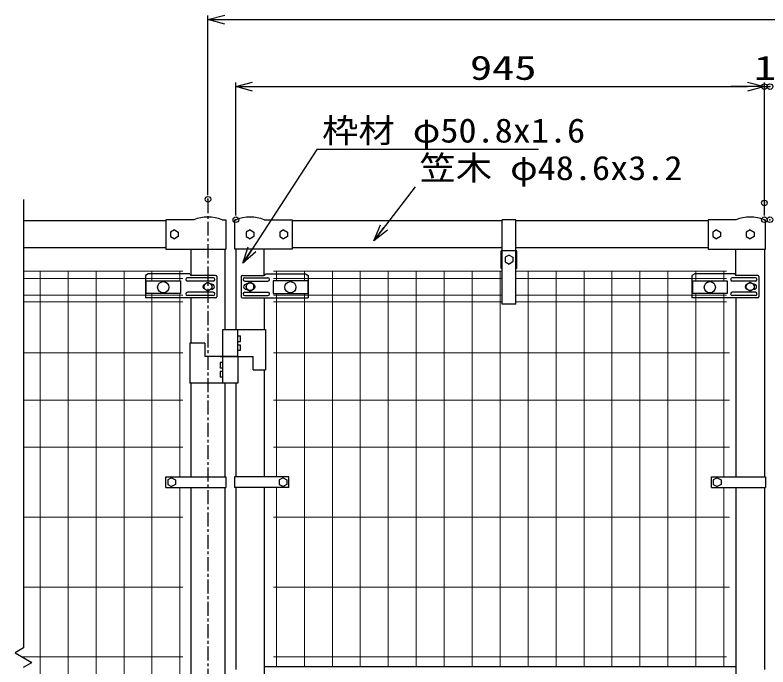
# Model space of a CAD drawing. Units: millimetres, scale not verified. Extents: x -4455 to 4455, y -3150 to 3150.
# Drawn here: x 46 to 1393, y 276 to 1442 of the extents above; entities that cross this region are included whole.
import ezdxf
from ezdxf.enums import TextEntityAlignment as Align

# ---------------------------------------------------------------- set-up
doc = ezdxf.new("R2010")
doc.units = ezdxf.units.MM
doc.header["$LTSCALE"] = 20
doc.header["$PDMODE"] = 32
doc.header["$PDSIZE"] = 10
doc.linetypes.add('USER1', pattern=[2, 1.25, -0.25, 0.25, -0.25])
for name, color, linetype, lineweight in [('0-0_1', 7, 'Continuous', 25), ('0-1_0', 7, 'Continuous', 25), ('0-4_EXTCNT-LMEC0', 1, 'Continuous', 25), ('0-8_2', 7, 'Continuous', 25), ('0-9_D-STR2', 7, 'Continuous', 13)]:
    doc.layers.add(name, color=color, linetype=linetype, lineweight=lineweight)
doc.layers.add('0-2_DEFPOINTS', color=7, linetype='Continuous')
doc.styles.add('ＭＳ ゴシック', font='')
doc.styles.get('ＭＳ ゴシック').set_extended_font_data('MS Gothic')

# ---------------------------------------------------------------- blocks, each defined once
blk = doc.blocks.new('_Open30')
at = {"layer": '0-1_0', "color": 1}
blk.add_line((0, 0), (-20, 0), dxfattribs=at)
blk.add_lwpolyline([(-20, 5.36), (0, 0), (-20, -5.36)], dxfattribs=at)

msp = doc.modelspace()

# ---------------------------------------------------------------- linework, layer by layer
at = {"layer": '0-0_1', "color": 3, "linetype": 'USER1'}
msp.add_line((391.15, 1112.32), (391.15, -773.8), dxfattribs=at)
at = {"layer": '0-0_1'}
for p, q in [((316.15, 1073.85), (61.3, 1073.85)), ((365.75, 1075.85), (316.15, 1075.85)), ((316.15, 1075.85), (316.15, 1023.25)), ((439.15, 1023.25), (439.15, 1075.85)), ((441.15, 1075.85), (439.15, 1075.85)), ((491.95, 1075.85), (541.55, 1075.85)), ((541.55, 1075.85), (541.55, 1023.25)), ((917.43, 1073.85), (541.55, 1073.85)), ((917.43, 1020.25), (917.43, 1075.85)), ((941.68, 1075.85), (917.43, 1075.85)), ((941.68, 1020.25), (941.68, 1075.85)), ((1285.75, 1073.85), (941.68, 1073.85)), ((1335.35, 1075.85), (1285.75, 1075.85)), ((1285.75, 1075.85), (1285.75, 1023.25)), ((1386.15, 1075.85), (1388.15, 1075.85)), ((1388.15, 1023.25), (1388.15, 1075.85)), ((331.15, 1057.55), (324.23, 1053.55)), ((324.23, 1053.55), (324.23, 1045.55)), ((331.15, 1057.55), (338.08, 1053.55)), ((338.08, 1053.55), (338.08, 1045.55)), ((466.55, 1057.55), (459.63, 1053.55)), ((459.63, 1053.55), (459.63, 1045.55)), ((466.55, 1057.55), (473.48, 1053.55)), ((473.48, 1053.55), (473.48, 1045.55)), ((526.55, 1057.55), (519.63, 1053.55)), ((519.63, 1053.55), (519.63, 1045.55)), ((526.55, 1057.55), (533.48, 1053.55)), ((533.48, 1053.55), (533.48, 1045.55)), ((1300.75, 1057.55), (1293.83, 1053.55)), ((1300.75, 1057.55), (1307.68, 1053.55)), ((1307.68, 1053.55), (1307.68, 1045.55)), ((1360.75, 1057.55), (1353.83, 1053.55)), ((1353.83, 1053.55), (1353.83, 1045.55)), ((1360.75, 1057.55), (1367.68, 1053.55)), ((1367.68, 1053.55), (1367.68, 1045.55)), ((324.23, 1045.55), (331.15, 1041.55)), ((338.08, 1045.55), (331.15, 1041.55)), ((459.63, 1045.55), (466.55, 1041.55)), ((473.48, 1045.55), (466.55, 1041.55)), ((519.63, 1045.55), (526.55, 1041.55)), ((533.48, 1045.55), (526.55, 1041.55)), ((1307.68, 1045.55), (1300.75, 1041.55)), ((1353.83, 1045.55), (1360.75, 1041.55)), ((1367.68, 1045.55), (1360.75, 1041.55)), ((316.15, 1025.25), (61.3, 1025.25)), ((316.15, 1023.25), (423.4, 1023.25)), ((360.9, 1023.25), (360.9, 976.22)), ((421.4, 1023.25), (421.4, 879.25)), ((541.55, 1023.25), (439.15, 1023.25)), ((441.15, 1023.25), (441.15, 879.25)), ((491.95, 976.22), (491.95, 1023.25)), ((917.43, 1025.25), (541.55, 1025.25)), ((1285.75, 1025.25), (941.68, 1025.25)), ((1285.75, 1023.25), (1388.15, 1023.25)), ((1335.35, 976.22), (1335.35, 1023.25)), ((1386.15, 1023.25), (1386.15, 615.84)), ((943.68, 1020.25), (915.43, 1020.25)), ((917.43, 924.64), (917.43, 1020.25)), ((929.55, 1012.55), (922.63, 1008.55)), ((929.55, 1012.55), (936.48, 1008.55)), ((941.68, 924.64), (941.68, 1020.25)), ((943.68, 988.85), (943.68, 1020.25)), ((922.63, 1008.55), (922.63, 1000.55)), ((922.63, 1000.55), (929.55, 996.55)), ((936.48, 1000.55), (929.55, 996.55)), ((936.48, 1008.55), (936.48, 1000.55)), ((943.68, 988.85), (941.68, 988.85)), ((284.41, 979.02), (279.41, 976.02)), ((279.41, 976.02), (279.41, 969.27)), ((358.99, 979.02), (284.41, 979.02)), ((358.99, 979.02), (338.53, 979.02)), ((400.59, 972.02), (354.41, 972.02)), ((404.95, 976.02), (361.99, 976.02)), ((406.95, 974.02), (406.95, 938.02)), ((450.76, 974.02), (450.76, 938.02)), ((452.76, 976.02), (490.87, 976.02)), ((457.12, 972.02), (498.45, 972.02)), ((493.87, 979.02), (565.55, 979.02)), ((565.55, 979.02), (570.55, 976.02)), ((570.55, 976.02), (570.55, 969.27)), ((1261.76, 979.02), (1256.76, 976.02)), ((1256.76, 976.02), (1256.76, 969.27)), ((1333.44, 979.02), (1261.76, 979.02)), ((1370.19, 972.02), (1328.86, 972.02)), ((1374.55, 976.02), (1336.44, 976.02)), ((1376.55, 974.02), (1376.55, 938.02)), ((279.41, 969.27), (279.41, 936.02)), ((400.59, 966.02), (354.41, 966.02)), ((398.24, 960.52), (397.22, 960.52)), ((457.12, 966.02), (498.45, 966.02)), ((459.46, 960.52), (460.49, 960.52)), ((570.55, 969.27), (570.55, 936.02)), ((1256.76, 969.27), (1256.76, 936.02)), ((1370.19, 966.02), (1328.86, 966.02)), ((1367.84, 960.52), (1366.82, 960.52)), ((400.59, 946.02), (354.41, 946.02)), ((398.24, 951.52), (397.22, 951.52)), ((457.12, 946.02), (498.45, 946.02)), ((459.46, 951.52), (460.49, 951.52)), ((1370.19, 946.02), (1328.86, 946.02)), ((1367.84, 951.52), (1366.82, 951.52)), ((404.95, 936.02), (279.41, 936.02)), ((404.95, 936.02), (338.55, 936.02)), ((400.59, 940.02), (354.41, 940.02)), ((360.9, 936.02), (360.9, 855.25)), ((452.76, 936.02), (570.55, 936.02)), ((457.12, 940.02), (498.45, 940.02)), ((491.95, 936.02), (491.95, 879.25)), ((1374.55, 936.02), (1256.76, 936.02)), ((1370.19, 940.02), (1328.86, 940.02)), ((1335.35, 936.02), (1335.35, 615.84)), ((941.68, 924.64), (917.43, 924.64)), ((418.05, 783.25), (418.05, 879.25)), ((418.05, 879.25), (493.95, 879.25)), ((444.5, 831.25), (444.5, 879.25)), ((493.95, 879.25), (493.95, 807.25)), ((444.5, 868.25), (449.5, 868.25)), ((449.5, 858.25), (449.5, 868.25)), ((385.4, 855.25), (358.9, 855.25)), ((358.9, 855.25), (358.9, 783.25)), ((385.4, 855.25), (385.4, 831.25)), ((444.5, 858.25), (449.5, 858.25)), ((444.5, 852.25), (449.5, 852.25)), ((444.5, 831.25), (385.4, 831.25)), ((413.2, 831.25), (472.3, 831.25)), ((444.5, 831.25), (444.5, 783.25)), ((472.3, 807.25), (472.3, 831.25)), ((413.05, 820.25), (413.05, 810.25)), ((418.05, 820.25), (413.05, 820.25)), ((418.05, 810.25), (413.05, 810.25)), ((472.3, 807.25), (493.95, 807.25)), ((491.95, 807.25), (491.95, 615.84)), ((444.5, 783.25), (358.9, 783.25)), ((360.9, 783.25), (360.9, 615.85)), ((418.05, 794.25), (413.05, 794.25)), ((421.4, 783.25), (421.4, 615.85)), ((441.15, 783.25), (441.15, 615.84)), ((316.15, 596.85), (316.15, 615.85)), ((316.15, 615.85), (423.4, 615.85)), ((326.3, 614.35), (319.38, 610.35)), ((319.38, 610.35), (319.38, 602.35)), ((326.3, 614.35), (333.23, 610.35)), ((333.23, 610.35), (333.23, 602.35)), ((423.4, 615.85), (423.4, 596.85)), ((525.5, 614.35), (518.58, 610.35)), ((518.58, 610.35), (518.58, 602.35)), ((525.5, 614.35), (532.43, 610.35)), ((532.43, 610.35), (532.43, 602.35)), ((535.65, 596.85), (535.65, 615.85)), ((1291.65, 596.85), (1291.65, 615.85)), ((1291.65, 615.84), (1388.34, 615.84)), ((1301.8, 614.35), (1294.88, 610.35)), ((1294.88, 610.35), (1294.88, 602.35)), ((1301.8, 614.35), (1308.73, 610.35)), ((1308.73, 610.35), (1308.73, 602.35)), ((1388.34, 615.84), (1388.34, 596.86)), ((316.15, 596.85), (423.4, 596.85)), ((319.38, 602.35), (326.3, 598.35)), ((333.23, 602.35), (326.3, 598.35)), ((360.9, 596.85), (360.9, 258.35)), ((421.4, 596.85), (421.4, 258.35)), ((535.65, 596.86), (438.97, 596.86)), ((441.15, 596.86), (441.15, 271.35)), ((491.95, 596.86), (491.95, -99.16)), ((518.58, 602.35), (525.5, 598.35)), ((532.43, 602.35), (525.5, 598.35)), ((1291.65, 596.86), (1388.34, 596.86)), ((1294.88, 602.35), (1301.8, 598.35)), ((1308.73, 602.35), (1301.8, 598.35)), ((1335.35, 596.86), (1335.35, 255.35)), ((1386.15, 596.86), (1386.15, 271.35)), ((1335.35, 276.35), (491.95, 276.35))]:
    msp.add_line(p, q, dxfattribs=at)
for points in [[(416.55, 1075.85), (423.4, 1075.85), (423.4, 1023.25)], [(1293.83, 1053.55), (1293.83, 1045.55), (1300.75, 1041.55)], [(917.43, 988.85), (915.43, 988.85), (915.43, 1020.25)], [(444.5, 842.25), (449.5, 842.25), (449.5, 852.25)], [(418.05, 804.25), (413.05, 804.25), (413.05, 794.25)], [(535.65, 615.84), (438.97, 615.84), (438.97, 596.86)]]:
    msp.add_lwpolyline(points, dxfattribs=at)
for centre, radius, start, end in [((391.15, 1009.57), 70.98, 69.03345, 110.9667), ((466.55, 1009.57), 70.98, 69.03345, 110.96669), ((1360.75, 1009.57), 70.98, 69.03345, 110.9667), ((354.41, 969.02), 3, 90, 270), ((361.99, 979.02), 3, 180, 270), ((400.59, 969.02), 3, 270, 90), ((404.95, 974.02), 2, 0, 90), ((452.76, 974.02), 2, 90, 180), ((457.12, 969.02), 3, 90, 270), ((490.87, 979.02), 3, 270, 0), ((498.45, 969.02), 3, 270, 90), ((1328.86, 969.02), 3, 90, 270), ((1336.44, 979.02), 3, 180, 270), ((1370.19, 969.02), 3, 270, 90), ((1374.55, 974.02), 2, 0, 90), ((386.48, 956.02), 4.5, 119.9985, 240.00009), ((398.24, 956.02), 4.5, 270, 90), ((459.46, 956.02), 4.5, 90, 270), ((471.23, 956.02), 4.5, 299.99991, 60.0015), ((1356.08, 956.02), 4.5, 119.9985, 240.00009), ((1367.84, 956.02), 4.5, 270, 90), ((354.41, 943.02), 3, 90, 270), ((400.59, 943.02), 3, 270, 90), ((457.12, 943.02), 3, 90, 270), ((498.45, 943.02), 3, 270, 90), ((1328.86, 943.02), 3, 90, 270), ((1370.19, 943.02), 3, 270, 90), ((404.95, 938.02), 2, 270, 0), ((452.76, 938.02), 2, 180, 270), ((1374.55, 938.02), 2, 270, 0)]:
    msp.add_arc(centre, radius, start, end, dxfattribs=at)
at = {"layer": '0-1_0'}
for p, q in [((761.98, 1134.6), (688.84, 1039.82)), ((280.3, 966.6), (280.3, 943.6)), ((507.65, 966.6), (507.65, 943.6)), ((569.65, 966.6), (507.65, 966.6)), ((569.65, 966.6), (569.65, 943.6)), ((1257.65, 966.6), (1319.65, 966.6)), ((1257.65, 966.6), (1257.65, 943.6)), ((1319.65, 966.6), (1319.65, 943.6)), ((342.3, 943.6), (280.3, 943.6)), ((507.65, 943.6), (569.65, 943.6)), ((1319.65, 943.6), (1257.65, 943.6))]:
    msp.add_line(p, q, dxfattribs=at)
for points in [[(982.25, 1201.67), (585.91, 1201.67), (454.66, 999.55)], [(280.3, 966.6), (342.3, 966.6), (342.3, 943.6)]]:
    msp.add_lwpolyline(points, dxfattribs=at)
for centre in [(311.3, 955.1), (538.65, 955.1), (1288.65, 955.1)]:
    msp.add_circle(centre, 10.01, dxfattribs=at)
at = {"layer": '0-2_DEFPOINTS'}
for p in [(1386.15, 1313.85), (1396.15, 1313.85), (391.15, 1112.32), (1386.15, 1105.85), (441.15, 1075.85), (1386.15, 1075.85), (1396.15, 1075.85)]:
    msp.add_point(p, dxfattribs=at)
at = {"layer": '0-4_EXTCNT-LMEC0'}
for p, q in [((391.15, 1119.82), (391.15, 1441.35)), ((421.15, 1433.85), (2361.15, 1433.85)), ((441.15, 1083.35), (441.15, 1321.35)), ((1386.15, 1083.35), (1386.15, 1321.35)), ((1386.15, 1113.35), (1386.15, 1321.35)), ((471.15, 1313.85), (1356.15, 1313.85)), ((1356.15, 1313.85), (1326.15, 1313.85)), ((1386.15, 1313.85), (1396.15, 1313.85))]:
    msp.add_line(p, q, dxfattribs=at)
at = {"layer": '0-4_EXTCNT-LMEC0', "color": 4}
for p, q in [((61.3, 1112.03), (61.3, 310.05)), ((61.3, 310.05), (46.3, 301.39)), ((46.3, 301.39), (76.3, 284.06)), ((61.3, 275.4), (76.3, 284.07))]:
    msp.add_line(p, q, dxfattribs=at)
at = {"layer": '0-8_2'}
for p, q in [((384.23, 960.02), (391.15, 964.02)), ((391.15, 964.02), (398.08, 960.02)), ((466.55, 964.02), (459.63, 960.02)), ((473.48, 960.02), (466.55, 964.02)), ((1353.83, 952.02), (1353.83, 960.02)), ((1367.68, 960.02), (1367.68, 952.02)), ((1360.75, 948.02), (1353.83, 952.02)), ((1367.68, 952.02), (1360.75, 948.02))]:
    msp.add_line(p, q, dxfattribs=at)
for points in [[(391.15, 948.02), (384.23, 952.02), (384.23, 960.02)], [(398.08, 960.02), (398.08, 952.02), (391.15, 948.02)], [(459.63, 960.02), (459.63, 952.02), (466.55, 948.02)], [(466.55, 948.02), (473.48, 952.02), (473.48, 960.02)], [(1353.83, 960.02), (1360.75, 964.02), (1367.68, 960.02)]]:
    msp.add_lwpolyline(points, dxfattribs=at)
for centre in [(391.15, 956.02), (466.55, 956.02), (1360.75, 956.02)]:
    msp.add_circle(centre, 6.93, dxfattribs=at)
at = {"layer": '0-9_D-STR2'}
for p, q in [((61.3, 983.85), (346.15, 983.85)), ((91.15, -486.15), (91.15, 983.85)), ((141.15, -486.15), (141.15, 983.85)), ((191.15, -486.15), (191.15, 983.85)), ((241.15, -486.15), (241.15, 983.85)), ((291.15, 966.6), (291.15, 983.85)), ((341.15, 966.6), (341.15, 983.85)), ((917.43, 983.85), (508.65, 983.85)), ((513.65, 966.6), (513.65, 983.85)), ((563.65, 966.6), (563.65, 983.85)), ((613.65, 983.85), (613.65, 276.35)), ((663.65, 983.85), (663.65, 276.35)), ((713.65, 983.85), (713.65, 276.35)), ((763.65, 983.85), (763.65, 276.35)), ((813.65, 983.85), (813.65, 276.35)), ((863.65, 983.85), (863.65, 276.35)), ((913.65, 983.85), (913.65, 276.35)), ((1318.65, 983.85), (941.68, 983.85)), ((963.65, 983.85), (963.65, 276.35)), ((1013.65, 983.85), (1013.65, 276.35)), ((1063.65, 983.85), (1063.65, 276.35)), ((1113.65, 983.85), (1113.65, 276.35)), ((1163.65, 983.85), (1163.65, 276.35)), ((1213.65, 983.85), (1213.65, 276.35)), ((1263.65, 966.6), (1263.65, 983.85)), ((1313.65, 966.6), (1313.65, 983.85)), ((61.3, 970.75), (346.15, 970.75)), ((917.43, 970.75), (508.65, 970.75)), ((1318.65, 970.75), (941.68, 970.75)), ((291.15, -446.82), (291.15, 943.6)), ((341.15, 615.85), (341.15, 943.6)), ((513.65, 943.6), (513.65, 615.84)), ((563.65, 943.6), (563.65, 276.35)), ((1263.65, 943.6), (1263.65, 276.35)), ((1313.65, 943.6), (1313.65, 615.84)), ((61.3, 940.95), (346.15, 940.95)), ((61.3, 929.09), (346.15, 929.09)), ((917.43, 940.95), (508.65, 940.95)), ((917.43, 929.09), (508.65, 929.09)), ((1318.65, 940.95), (941.68, 940.95)), ((1318.65, 929.09), (941.68, 929.09)), ((61.3, 837.85), (346.15, 837.85)), ((1323.65, 837.85), (508.65, 837.85)), ((61.3, 753.35), (346.15, 753.35)), ((1323.65, 753.35), (508.65, 753.35)), ((61.3, 668.85), (346.15, 668.85)), ((1323.65, 668.85), (508.65, 668.85)), ((341.15, 258.35), (341.15, 596.85)), ((513.65, 596.86), (513.65, 276.35)), ((1313.65, 596.86), (1313.65, 276.35)), ((61.3, 543.85), (346.15, 543.85)), ((1323.65, 543.85), (508.65, 543.85)), ((61.3, 418.85), (346.15, 418.85)), ((1323.65, 418.85), (508.65, 418.85)), ((59.36, 293.85), (346.15, 293.85)), ((1318.65, 293.85), (508.65, 293.85))]:
    msp.add_line(p, q, dxfattribs=at)

# ---------------------------------------------------------------- block references
at = {"layer": '0-1_0', "xscale": 1.5, "yscale": 1.5}
for p, rotation in [((687.62, 1038.24), 232.3421), ((453.56, 997.88), 236.60623)]:
    msp.add_blockref('_Open30', p, dxfattribs=dict(at, rotation=rotation))
at = {"layer": '0-4_EXTCNT-LMEC0', "xscale": 1.5, "yscale": 1.5, "rotation": 180}
for p in [(391.15, 1433.85), (441.15, 1313.85)]:
    msp.add_blockref('_Open30', p, dxfattribs=at)
at = {"layer": '0-4_EXTCNT-LMEC0', "xscale": 1.5, "yscale": 1.5}
msp.add_blockref('_Open30', (1386.15, 1313.85), dxfattribs=at)
msp.add_blockref('_Open30', (1386.15, 1313.85), dxfattribs=at)

# ---------------------------------------------------------------- texts
at = {"layer": '0-1_0', "color": 3, "style": 'ＭＳ ゴシック', "width": 1.1}
for s, p in [('枠材 φ50.8x1.6', (595.41, 1200.84)), ('笠木 φ48.6x3.2', (769.48, 1133.77))]:
    msp.add_text(s, height=43.26, dxfattribs=at).set_placement(p, align=Align.BOTTOM_LEFT)
at = {"layer": '0-4_EXTCNT-LMEC0', "color": 3, "style": 'ＭＳ ゴシック', "width": 1.35}
for s, p in [('945', (859.65, 1313.02)), ('10', (1367.53, 1313.02))]:
    msp.add_text(s, height=43.26, dxfattribs=at).set_placement(p, align=Align.BOTTOM_LEFT)

doc.saveas('drawing.dxf')
